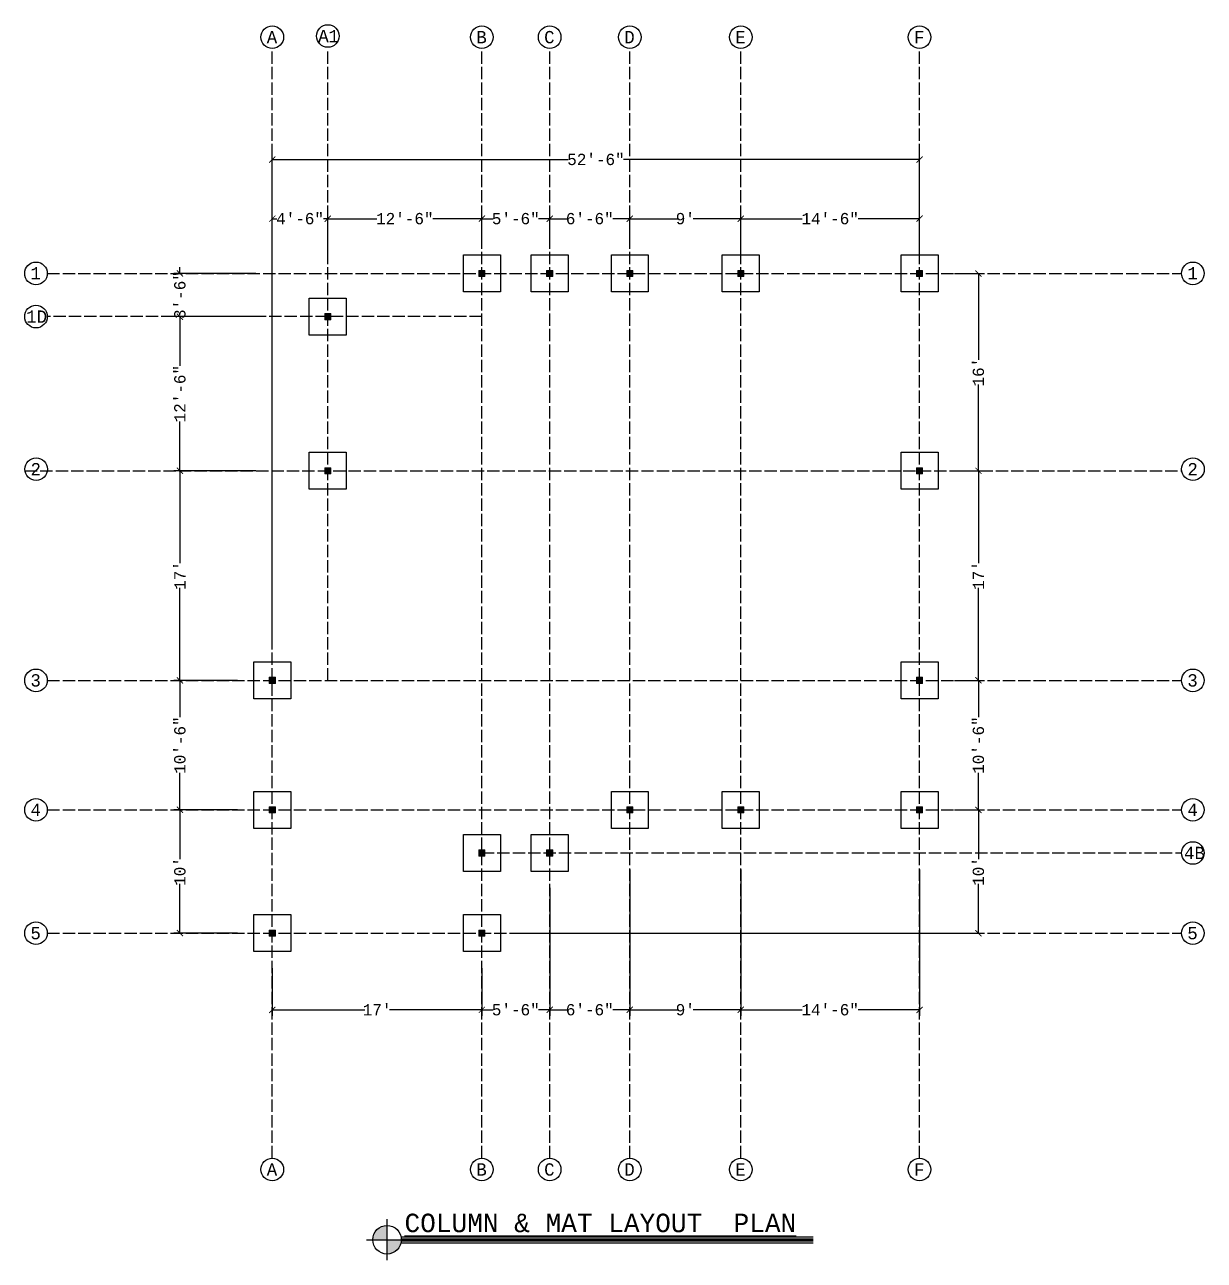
# Model space of a CAD drawing. Header units: inches. Extents: x 8351 to 42256, y 21052 to 33437.
# Drawn here: x 9023 to 10171, y 23573 to 24775 of the extents above; entities that cross this region are included whole.
import ezdxf

# ---------------------------------------------------------------- set-up
doc = ezdxf.new("R2010")
doc.units = ezdxf.units.IN
doc.header["$MEASUREMENT"] = 0
doc.linetypes.add('ACAD_ISO02W100', pattern=[15, 12, -3])
for name, color, linetype, lineweight in [('A-COLS', 52, 'Continuous', 9), ('A-COM MAT', 7, 'Continuous', 30), ('A-DIM', 7, 'Continuous', 25)]:
    doc.layers.add(name, color=color, linetype=linetype, lineweight=lineweight)
doc.layers.add('A-G-BEAM', color=8, linetype='ACAD_ISO02W100')
doc.layers.add('A-WIN-SCH', color=17, linetype='Continuous')
doc.styles.get("Standard").update_dxf_attribs({"font": 'consolab.ttf', "height": 11})
doc.dimstyles.get("Standard").update_dxf_attribs({"dimtxt": 11, "dimasz": 6, "dimexe": 6, "dimexo": 16, "dimgap": 0.09, "dimtad": 0, "dimdec": 0, "dimzin": 0, "dimdsep": 46, "dimlunit": 4, "dimtxsty": 'Standard', "dimblk": 'ARCHTICK', "dimcen": 0.09, "dimclrd": 256, "dimclre": 256, "dimclrt": 256, "dimadec": 0, "dimazin": 0, "dimtfac": 1, "dimtdec": 0, "dimtix": 1, "dimtofl": 0, "dimtmove": 0, "dimatfit": 2, "dimldrblk": 'ARCHTICK', "dimfxl": 1, "dimtolj": 1, "dimtzin": 0, "dimlwd": -1, "dimlwe": -1, "dimarcsym": 0})

# ---------------------------------------------------------------- blocks, each defined once
blk = doc.blocks.new('_ArchTick')
at = {"color": 0, "linetype": 'ByBlock', "const_width": 0.15}
blk.add_lwpolyline([(-0.5, -0.5), (0.5, 0.5)], dxfattribs=at)
blk = doc.blocks.new('*D576')
at = {"layer": 'A-DIM', "transparency": 16777216}
for p, q in [((9264.3, 24549), (9264.3, 24649.9)), ((9264.3, 24643.9), (9552.4, 24643.9)), ((9894.3, 24643.9), (9606.2, 24643.9)), ((9894.3, 24549), (9894.3, 24649.9))]:
    blk.add_line(p, q, dxfattribs=at)
at = {"layer": 'Defpoints', "color": 0, "transparency": 16777216}
for p in [(9894.3, 24643.9), (9264.3, 24533), (9894.3, 24533)]:
    blk.add_point(p, dxfattribs=at)
at = {"layer": 'A-DIM', "transparency": 16777216, "xscale": 6, "yscale": 6, "zscale": 6, "rotation": 180}
blk.add_blockref('_ArchTick', (9264.3, 24643.9), dxfattribs=at)
at = {"layer": 'A-DIM', "transparency": 16777216, "xscale": 6, "yscale": 6, "zscale": 6}
blk.add_blockref('_ArchTick', (9894.3, 24643.9), dxfattribs=at)
at = {"layer": 'A-DIM', "transparency": 16777216, "insert": (9579.3, 24643.9), "char_height": 11, "attachment_point": 5}
blk.add_mtext('\\A1;52\'-6"', dxfattribs=at)
blk = doc.blocks.new('*D577')
at = {"layer": 'A-DIM', "transparency": 16777216}
for p, q in [((9720.3, 24549), (9720.3, 24592.3)), ((9894.3, 24549), (9894.3, 24592.3)), ((9720.3, 24586.3), (9780.2, 24586.3)), ((9894.3, 24586.3), (9834.4, 24586.3))]:
    blk.add_line(p, q, dxfattribs=at)
at = {"layer": 'Defpoints', "color": 0, "transparency": 16777216}
for p in [(9720.3, 24586.3), (9720.3, 24533), (9894.3, 24533)]:
    blk.add_point(p, dxfattribs=at)
at = {"layer": 'A-DIM', "transparency": 16777216, "xscale": 6, "yscale": 6, "zscale": 6, "rotation": 180}
blk.add_blockref('_ArchTick', (9720.3, 24586.3), dxfattribs=at)
at = {"layer": 'A-DIM', "transparency": 16777216, "xscale": 6, "yscale": 6, "zscale": 6}
blk.add_blockref('_ArchTick', (9894.3, 24586.3), dxfattribs=at)
at = {"layer": 'A-DIM', "transparency": 16777216, "insert": (9807.3, 24586.3), "char_height": 11, "attachment_point": 5}
blk.add_mtext('\\A1;14\'-6"', dxfattribs=at)
blk = doc.blocks.new('*D578')
at = {"layer": 'A-DIM', "transparency": 16777216}
for p, q in [((9612.3, 24567), (9612.3, 24592.3)), ((9720.3, 24549), (9720.3, 24592.3)), ((9612.3, 24586.3), (9658.9, 24586.3)), ((9720.3, 24586.3), (9673.8, 24586.3))]:
    blk.add_line(p, q, dxfattribs=at)
at = {"layer": 'Defpoints', "color": 0, "transparency": 16777216}
for p in [(9612.3, 24586.3), (9612.3, 24551), (9720.3, 24533)]:
    blk.add_point(p, dxfattribs=at)
at = {"layer": 'A-DIM', "transparency": 16777216, "xscale": 6, "yscale": 6, "zscale": 6, "rotation": 180}
blk.add_blockref('_ArchTick', (9612.3, 24586.3), dxfattribs=at)
at = {"layer": 'A-DIM', "transparency": 16777216, "xscale": 6, "yscale": 6, "zscale": 6}
blk.add_blockref('_ArchTick', (9720.3, 24586.3), dxfattribs=at)
at = {"layer": 'A-DIM', "transparency": 16777216, "insert": (9666.3, 24586.3), "char_height": 11, "attachment_point": 5}
blk.add_mtext("\\A1;9'", dxfattribs=at)
blk = doc.blocks.new('*D579')
at = {"layer": 'A-DIM', "transparency": 16777216}
for p, q in [((9534.3, 24567), (9534.3, 24592.3)), ((9612.3, 24567), (9612.3, 24592.3)), ((9534.3, 24586.3), (9550.9, 24586.3)), ((9612.3, 24586.3), (9595.7, 24586.3))]:
    blk.add_line(p, q, dxfattribs=at)
at = {"layer": 'Defpoints', "color": 0, "transparency": 16777216}
for p in [(9534.3, 24586.3), (9534.3, 24551), (9612.3, 24551)]:
    blk.add_point(p, dxfattribs=at)
at = {"layer": 'A-DIM', "transparency": 16777216, "xscale": 6, "yscale": 6, "zscale": 6, "rotation": 180}
blk.add_blockref('_ArchTick', (9534.3, 24586.3), dxfattribs=at)
at = {"layer": 'A-DIM', "transparency": 16777216, "xscale": 6, "yscale": 6, "zscale": 6}
blk.add_blockref('_ArchTick', (9612.3, 24586.3), dxfattribs=at)
at = {"layer": 'A-DIM', "transparency": 16777216, "insert": (9573.3, 24586.3), "char_height": 11, "attachment_point": 5}
blk.add_mtext('\\A1;6\'-6"', dxfattribs=at)
blk = doc.blocks.new('*D580')
at = {"layer": 'A-DIM', "transparency": 16777216}
for p, q in [((9468.3, 24567), (9468.3, 24592.3)), ((9534.3, 24567), (9534.3, 24592.3)), ((9468.3, 24586.3), (9479.2, 24586.3)), ((9534.3, 24586.3), (9523.5, 24586.3))]:
    blk.add_line(p, q, dxfattribs=at)
at = {"layer": 'Defpoints', "color": 0, "transparency": 16777216}
for p in [(9468.3, 24586.3), (9468.3, 24551), (9534.3, 24551)]:
    blk.add_point(p, dxfattribs=at)
at = {"layer": 'A-DIM', "transparency": 16777216, "xscale": 6, "yscale": 6, "zscale": 6, "rotation": 180}
blk.add_blockref('_ArchTick', (9468.3, 24586.3), dxfattribs=at)
at = {"layer": 'A-DIM', "transparency": 16777216, "xscale": 6, "yscale": 6, "zscale": 6}
blk.add_blockref('_ArchTick', (9534.3, 24586.3), dxfattribs=at)
at = {"layer": 'A-DIM', "transparency": 16777216, "insert": (9501.3, 24586.3), "char_height": 11, "attachment_point": 5}
blk.add_mtext('\\A1;5\'-6"', dxfattribs=at)
blk = doc.blocks.new('*D581')
at = {"layer": 'A-DIM', "transparency": 16777216}
for p, q in [((9318.3, 24549), (9318.3, 24592.3)), ((9468.3, 24567), (9468.3, 24592.3)), ((9318.3, 24586.3), (9366.2, 24586.3)), ((9468.3, 24586.3), (9420.4, 24586.3))]:
    blk.add_line(p, q, dxfattribs=at)
at = {"layer": 'Defpoints', "color": 0, "transparency": 16777216}
for p in [(9318.3, 24586.3), (9468.3, 24551), (9318.3, 24533)]:
    blk.add_point(p, dxfattribs=at)
at = {"layer": 'A-DIM', "transparency": 16777216, "xscale": 6, "yscale": 6, "zscale": 6, "rotation": 180}
blk.add_blockref('_ArchTick', (9318.3, 24586.3), dxfattribs=at)
at = {"layer": 'A-DIM', "transparency": 16777216, "xscale": 6, "yscale": 6, "zscale": 6}
blk.add_blockref('_ArchTick', (9468.3, 24586.3), dxfattribs=at)
at = {"layer": 'A-DIM', "transparency": 16777216, "insert": (9393.3, 24586.3), "char_height": 11, "attachment_point": 5}
blk.add_mtext('\\A1;12\'-6"', dxfattribs=at)
blk = doc.blocks.new('*D582')
at = {"layer": 'A-DIM', "transparency": 16777216}
for p, q in [((9264.3, 24171), (9264.3, 24592.3)), ((9318.3, 24549), (9318.3, 24592.3)), ((9264.3, 24586.3), (9268.7, 24586.3)), ((9318.3, 24586.3), (9314, 24586.3))]:
    blk.add_line(p, q, dxfattribs=at)
at = {"layer": 'Defpoints', "color": 0, "transparency": 16777216}
for p in [(9264.3, 24586.3), (9318.3, 24533), (9264.3, 24155)]:
    blk.add_point(p, dxfattribs=at)
at = {"layer": 'A-DIM', "transparency": 16777216, "xscale": 6, "yscale": 6, "zscale": 6, "rotation": 180}
blk.add_blockref('_ArchTick', (9264.3, 24586.3), dxfattribs=at)
at = {"layer": 'A-DIM', "transparency": 16777216, "xscale": 6, "yscale": 6, "zscale": 6}
blk.add_blockref('_ArchTick', (9318.3, 24586.3), dxfattribs=at)
at = {"layer": 'A-DIM', "transparency": 16777216, "insert": (9291.3, 24586.3), "char_height": 11, "attachment_point": 5}
blk.add_mtext('\\A1;4\'-6"', dxfattribs=at)
blk = doc.blocks.new('*D583')
at = {"layer": 'A-DIM', "transparency": 16777216}
for p, q in [((9928.3, 24533), (9957.6, 24533)), ((9951.6, 24533), (9951.6, 24449)), ((9951.6, 24341), (9951.6, 24425)), ((9928.3, 24341), (9957.6, 24341))]:
    blk.add_line(p, q, dxfattribs=at)
at = {"layer": 'Defpoints', "color": 0, "transparency": 16777216}
for p in [(9912.3, 24533), (9912.3, 24341), (9951.6, 24341)]:
    blk.add_point(p, dxfattribs=at)
at = {"layer": 'A-DIM', "transparency": 16777216, "xscale": 6, "yscale": 6, "zscale": 6}
for p, rotation in [((9951.6, 24533), 90), ((9951.6, 24341), 270)]:
    blk.add_blockref('_ArchTick', p, dxfattribs=dict(at, rotation=rotation))
at = {"layer": 'A-DIM', "transparency": 16777216, "insert": (9951.6, 24437), "char_height": 11, "attachment_point": 5, "rotation": 90}
blk.add_mtext("\\A1;16'", dxfattribs=at)
blk = doc.blocks.new('*D584')
at = {"layer": 'A-DIM', "transparency": 16777216}
for p, q in [((9928.3, 24341), (9957.6, 24341)), ((9951.6, 24341), (9951.6, 24251)), ((9951.6, 24137), (9951.6, 24227)), ((9928.3, 24137), (9957.6, 24137))]:
    blk.add_line(p, q, dxfattribs=at)
at = {"layer": 'Defpoints', "color": 0, "transparency": 16777216}
for p in [(9912.3, 24341), (9912.3, 24137), (9951.6, 24137)]:
    blk.add_point(p, dxfattribs=at)
at = {"layer": 'A-DIM', "transparency": 16777216, "xscale": 6, "yscale": 6, "zscale": 6}
for p, rotation in [((9951.6, 24341), 90), ((9951.6, 24137), 270)]:
    blk.add_blockref('_ArchTick', p, dxfattribs=dict(at, rotation=rotation))
at = {"layer": 'A-DIM', "transparency": 16777216, "insert": (9951.6, 24239), "char_height": 11, "attachment_point": 5, "rotation": 90}
blk.add_mtext("\\A1;17'", dxfattribs=at)
blk = doc.blocks.new('*D585')
at = {"layer": 'A-DIM', "transparency": 16777216}
for p, q in [((9928.3, 24137), (9957.6, 24137)), ((9951.6, 24137), (9951.6, 24101.1)), ((9951.6, 24011), (9951.6, 24046.9)), ((9928.3, 24011), (9957.6, 24011))]:
    blk.add_line(p, q, dxfattribs=at)
at = {"layer": 'Defpoints', "color": 0, "transparency": 16777216}
for p in [(9912.3, 24137), (9912.3, 24011), (9951.6, 24011)]:
    blk.add_point(p, dxfattribs=at)
at = {"layer": 'A-DIM', "transparency": 16777216, "xscale": 6, "yscale": 6, "zscale": 6}
for p, rotation in [((9951.6, 24137), 90), ((9951.6, 24011), 270)]:
    blk.add_blockref('_ArchTick', p, dxfattribs=dict(at, rotation=rotation))
at = {"layer": 'A-DIM', "transparency": 16777216, "insert": (9951.6, 24074), "char_height": 11, "attachment_point": 5, "rotation": 90}
blk.add_mtext('\\A1;10\'-6"', dxfattribs=at)
blk = doc.blocks.new('*D586')
at = {"layer": 'A-DIM', "transparency": 16777216}
for p, q in [((9928.3, 24011), (9957.6, 24011)), ((9951.6, 24011), (9951.6, 23963)), ((9951.6, 23891), (9951.6, 23939)), ((9502.3, 23891), (9957.6, 23891))]:
    blk.add_line(p, q, dxfattribs=at)
at = {"layer": 'Defpoints', "color": 0, "transparency": 16777216}
for p in [(9912.3, 24011), (9486.3, 23891), (9951.6, 23891)]:
    blk.add_point(p, dxfattribs=at)
at = {"layer": 'A-DIM', "transparency": 16777216, "xscale": 6, "yscale": 6, "zscale": 6}
for p, rotation in [((9951.6, 24011), 90), ((9951.6, 23891), 270)]:
    blk.add_blockref('_ArchTick', p, dxfattribs=dict(at, rotation=rotation))
at = {"layer": 'A-DIM', "transparency": 16777216, "insert": (9951.6, 23951), "char_height": 11, "attachment_point": 5, "rotation": 90}
blk.add_mtext("\\A1;10'", dxfattribs=at)
blk = doc.blocks.new('*D587')
at = {"layer": 'A-DIM', "transparency": 16777216}
for p, q in [((9264.3, 23857), (9264.3, 23810.4)), ((9468.3, 23857), (9468.3, 23810.4)), ((9264.3, 23816.4), (9354.3, 23816.4)), ((9468.3, 23816.4), (9378.4, 23816.4))]:
    blk.add_line(p, q, dxfattribs=at)
at = {"layer": 'Defpoints', "color": 0, "transparency": 16777216}
for p in [(9264.3, 23873), (9468.3, 23873), (9468.3, 23816.4)]:
    blk.add_point(p, dxfattribs=at)
at = {"layer": 'A-DIM', "transparency": 16777216, "xscale": 6, "yscale": 6, "zscale": 6, "rotation": 180}
blk.add_blockref('_ArchTick', (9264.3, 23816.4), dxfattribs=at)
at = {"layer": 'A-DIM', "transparency": 16777216, "xscale": 6, "yscale": 6, "zscale": 6}
blk.add_blockref('_ArchTick', (9468.3, 23816.4), dxfattribs=at)
at = {"layer": 'A-DIM', "transparency": 16777216, "insert": (9366.3, 23816.4), "char_height": 11, "attachment_point": 5}
blk.add_mtext("\\A1;17'", dxfattribs=at)
blk = doc.blocks.new('*D588')
at = {"layer": 'A-DIM', "transparency": 16777216}
for p, q in [((9534.3, 23935), (9534.3, 23810.4)), ((9468.3, 23857), (9468.3, 23810.4)), ((9468.3, 23816.4), (9479.2, 23816.4)), ((9534.3, 23816.4), (9523.5, 23816.4))]:
    blk.add_line(p, q, dxfattribs=at)
at = {"layer": 'Defpoints', "color": 0, "transparency": 16777216}
for p in [(9534.3, 23951), (9468.3, 23873), (9534.3, 23816.4)]:
    blk.add_point(p, dxfattribs=at)
at = {"layer": 'A-DIM', "transparency": 16777216, "xscale": 6, "yscale": 6, "zscale": 6, "rotation": 180}
blk.add_blockref('_ArchTick', (9468.3, 23816.4), dxfattribs=at)
at = {"layer": 'A-DIM', "transparency": 16777216, "xscale": 6, "yscale": 6, "zscale": 6}
blk.add_blockref('_ArchTick', (9534.3, 23816.4), dxfattribs=at)
at = {"layer": 'A-DIM', "transparency": 16777216, "insert": (9501.3, 23816.4), "char_height": 11, "attachment_point": 5}
blk.add_mtext('\\A1;5\'-6"', dxfattribs=at)
blk = doc.blocks.new('*D589')
at = {"layer": 'A-DIM', "transparency": 16777216}
for p, q in [((9612.3, 23953), (9612.3, 23810.4)), ((9534.3, 23935), (9534.3, 23810.4)), ((9534.3, 23816.4), (9550.9, 23816.4)), ((9612.3, 23816.4), (9595.7, 23816.4))]:
    blk.add_line(p, q, dxfattribs=at)
at = {"layer": 'Defpoints', "color": 0, "transparency": 16777216}
for p in [(9612.3, 23969), (9534.3, 23951), (9612.3, 23816.4)]:
    blk.add_point(p, dxfattribs=at)
at = {"layer": 'A-DIM', "transparency": 16777216, "xscale": 6, "yscale": 6, "zscale": 6, "rotation": 180}
blk.add_blockref('_ArchTick', (9534.3, 23816.4), dxfattribs=at)
at = {"layer": 'A-DIM', "transparency": 16777216, "xscale": 6, "yscale": 6, "zscale": 6}
blk.add_blockref('_ArchTick', (9612.3, 23816.4), dxfattribs=at)
at = {"layer": 'A-DIM', "transparency": 16777216, "insert": (9573.3, 23816.4), "char_height": 11, "attachment_point": 5}
blk.add_mtext('\\A1;6\'-6"', dxfattribs=at)
blk = doc.blocks.new('*D590')
at = {"layer": 'A-DIM', "transparency": 16777216}
for p, q in [((9612.3, 23953), (9612.3, 23810.4)), ((9720.3, 23953), (9720.3, 23810.4)), ((9612.3, 23816.4), (9658.9, 23816.4)), ((9720.3, 23816.4), (9673.8, 23816.4))]:
    blk.add_line(p, q, dxfattribs=at)
at = {"layer": 'Defpoints', "color": 0, "transparency": 16777216}
for p in [(9612.3, 23969), (9720.3, 23969), (9720.3, 23816.4)]:
    blk.add_point(p, dxfattribs=at)
at = {"layer": 'A-DIM', "transparency": 16777216, "xscale": 6, "yscale": 6, "zscale": 6, "rotation": 180}
blk.add_blockref('_ArchTick', (9612.3, 23816.4), dxfattribs=at)
at = {"layer": 'A-DIM', "transparency": 16777216, "xscale": 6, "yscale": 6, "zscale": 6}
blk.add_blockref('_ArchTick', (9720.3, 23816.4), dxfattribs=at)
at = {"layer": 'A-DIM', "transparency": 16777216, "insert": (9666.3, 23816.4), "char_height": 11, "attachment_point": 5}
blk.add_mtext("\\A1;9'", dxfattribs=at)
blk = doc.blocks.new('*D591')
at = {"layer": 'A-DIM', "transparency": 16777216}
for p, q in [((9720.3, 23953), (9720.3, 23810.4)), ((9894.3, 23953), (9894.3, 23810.4)), ((9720.3, 23816.4), (9780.2, 23816.4)), ((9894.3, 23816.4), (9834.4, 23816.4))]:
    blk.add_line(p, q, dxfattribs=at)
at = {"layer": 'Defpoints', "color": 0, "transparency": 16777216}
for p in [(9720.3, 23969), (9894.3, 23969), (9894.3, 23816.4)]:
    blk.add_point(p, dxfattribs=at)
at = {"layer": 'A-DIM', "transparency": 16777216, "xscale": 6, "yscale": 6, "zscale": 6, "rotation": 180}
blk.add_blockref('_ArchTick', (9720.3, 23816.4), dxfattribs=at)
at = {"layer": 'A-DIM', "transparency": 16777216, "xscale": 6, "yscale": 6, "zscale": 6}
blk.add_blockref('_ArchTick', (9894.3, 23816.4), dxfattribs=at)
at = {"layer": 'A-DIM', "transparency": 16777216, "insert": (9807.3, 23816.4), "char_height": 11, "attachment_point": 5}
blk.add_mtext('\\A1;14\'-6"', dxfattribs=at)
blk = doc.blocks.new('*D592')
at = {"layer": 'A-DIM', "transparency": 16777216}
for p, q in [((9230.3, 24011), (9168.4, 24011)), ((9174.4, 24011), (9174.4, 23963)), ((9174.4, 23891), (9174.4, 23939)), ((9230.3, 23891), (9168.4, 23891))]:
    blk.add_line(p, q, dxfattribs=at)
at = {"layer": 'Defpoints', "color": 0, "transparency": 16777216}
for p in [(9174.4, 24011), (9246.3, 24011), (9246.3, 23891)]:
    blk.add_point(p, dxfattribs=at)
at = {"layer": 'A-DIM', "transparency": 16777216, "xscale": 6, "yscale": 6, "zscale": 6}
for p, rotation in [((9174.4, 24011), 90), ((9174.4, 23891), 270)]:
    blk.add_blockref('_ArchTick', p, dxfattribs=dict(at, rotation=rotation))
at = {"layer": 'A-DIM', "transparency": 16777216, "insert": (9174.4, 23951), "char_height": 11, "attachment_point": 5, "rotation": 90}
blk.add_mtext("\\A1;10'", dxfattribs=at)
blk = doc.blocks.new('*D593')
at = {"layer": 'A-DIM', "transparency": 16777216}
for p, q in [((9230.3, 24137), (9168.4, 24137)), ((9174.4, 24137), (9174.4, 24101.1)), ((9174.4, 24011), (9174.4, 24046.9)), ((9230.3, 24011), (9168.4, 24011))]:
    blk.add_line(p, q, dxfattribs=at)
at = {"layer": 'Defpoints', "color": 0, "transparency": 16777216}
for p in [(9174.4, 24137), (9246.3, 24137), (9246.3, 24011)]:
    blk.add_point(p, dxfattribs=at)
at = {"layer": 'A-DIM', "transparency": 16777216, "xscale": 6, "yscale": 6, "zscale": 6}
for p, rotation in [((9174.4, 24137), 90), ((9174.4, 24011), 270)]:
    blk.add_blockref('_ArchTick', p, dxfattribs=dict(at, rotation=rotation))
at = {"layer": 'A-DIM', "transparency": 16777216, "insert": (9174.4, 24074), "char_height": 11, "attachment_point": 5, "rotation": 90}
blk.add_mtext('\\A1;10\'-6"', dxfattribs=at)
blk = doc.blocks.new('*D594')
at = {"layer": 'A-DIM', "transparency": 16777216}
for p, q in [((9248.3, 24341), (9168.4, 24341)), ((9174.4, 24341), (9174.4, 24251)), ((9174.4, 24137), (9174.4, 24227)), ((9230.3, 24137), (9168.4, 24137))]:
    blk.add_line(p, q, dxfattribs=at)
at = {"layer": 'Defpoints', "color": 0, "transparency": 16777216}
for p in [(9174.4, 24341), (9264.3, 24341), (9246.3, 24137)]:
    blk.add_point(p, dxfattribs=at)
at = {"layer": 'A-DIM', "transparency": 16777216, "xscale": 6, "yscale": 6, "zscale": 6}
for p, rotation in [((9174.4, 24341), 90), ((9174.4, 24137), 270)]:
    blk.add_blockref('_ArchTick', p, dxfattribs=dict(at, rotation=rotation))
at = {"layer": 'A-DIM', "transparency": 16777216, "insert": (9174.4, 24239), "char_height": 11, "attachment_point": 5, "rotation": 90}
blk.add_mtext("\\A1;17'", dxfattribs=at)
blk = doc.blocks.new('*D595')
at = {"layer": 'A-DIM', "transparency": 16777216}
for p, q in [((9248.3, 24491), (9168.4, 24491)), ((9174.4, 24491), (9174.4, 24443.1)), ((9174.4, 24341), (9174.4, 24388.9)), ((9248.3, 24341), (9168.4, 24341))]:
    blk.add_line(p, q, dxfattribs=at)
at = {"layer": 'Defpoints', "color": 0, "transparency": 16777216}
for p in [(9174.4, 24491), (9264.3, 24491), (9264.3, 24341)]:
    blk.add_point(p, dxfattribs=at)
at = {"layer": 'A-DIM', "transparency": 16777216, "xscale": 6, "yscale": 6, "zscale": 6}
for p, rotation in [((9174.4, 24491), 90), ((9174.4, 24341), 270)]:
    blk.add_blockref('_ArchTick', p, dxfattribs=dict(at, rotation=rotation))
at = {"layer": 'A-DIM', "transparency": 16777216, "insert": (9174.4, 24416), "char_height": 11, "attachment_point": 5, "rotation": 90}
blk.add_mtext('\\A1;12\'-6"', dxfattribs=at)
blk = doc.blocks.new('*D596')
at = {"layer": 'A-DIM', "transparency": 16777216}
for p, q in [((9248.3, 24533), (9168.4, 24533)), ((9174.4, 24533), (9174.4, 24539)), ((9248.3, 24491), (9168.4, 24491)), ((9174.4, 24491), (9174.4, 24485))]:
    blk.add_line(p, q, dxfattribs=at)
at = {"layer": 'Defpoints', "color": 0, "transparency": 16777216}
for p in [(9174.4, 24533), (9264.3, 24533), (9264.3, 24491)]:
    blk.add_point(p, dxfattribs=at)
at = {"layer": 'A-DIM', "transparency": 16777216, "xscale": 6, "yscale": 6, "zscale": 6}
for p, rotation in [((9174.4, 24533), 270), ((9174.4, 24491), 90)]:
    blk.add_blockref('_ArchTick', p, dxfattribs=dict(at, rotation=rotation))
at = {"layer": 'A-DIM', "transparency": 16777216, "insert": (9174.4, 24512), "char_height": 11, "attachment_point": 5, "rotation": 90}
blk.add_mtext('\\A1;3\'-6"', dxfattribs=at)

msp = doc.modelspace()

# ---------------------------------------------------------------- hatches: boundary and pattern name
at = {"lineweight": -2, "transparency": 33554544}
h = msp.add_hatch(color=7, dxfattribs=at)
h.paths.add_polyline_path([(9376, 23606.5, 0.414214), (9362, 23592.6), (9376, 23592.6)])
h.paths.add_polyline_path([(9389.9, 23592.6), (9376, 23592.6), (9376, 23578.6, 0.414214)])
at = {"layer": 'A-COLS'}
h = msp.add_hatch(color=1, dxfattribs=at)
h.dxf.hatch_style = 1
h.paths.add_polyline_path([(9471.3, 24530), (9471.3, 24536), (9465.3, 24536), (9465.3, 24530)])
h = msp.add_hatch(color=1, dxfattribs=at)
h.dxf.hatch_style = 1
h.paths.add_polyline_path([(9537.3, 24530), (9537.3, 24536), (9531.3, 24536), (9531.3, 24530)])
h = msp.add_hatch(color=1, dxfattribs=at)
h.dxf.hatch_style = 1
h.paths.add_polyline_path([(9615.3, 24530), (9615.3, 24536), (9609.3, 24536), (9609.3, 24530)])
h = msp.add_hatch(color=1, dxfattribs=at)
h.dxf.hatch_style = 1
h.paths.add_polyline_path([(9723.3, 24530), (9723.3, 24536), (9717.3, 24536), (9717.3, 24530)])
h = msp.add_hatch(color=1, dxfattribs=at)
h.dxf.hatch_style = 1
h.paths.add_polyline_path([(9897.3, 24530), (9897.3, 24536), (9891.3, 24536), (9891.3, 24530)])
h = msp.add_hatch(color=1, dxfattribs=at)
h.dxf.hatch_style = 1
h.paths.add_polyline_path([(9321.3, 24488), (9321.3, 24494), (9315.3, 24494), (9315.3, 24488)])
h = msp.add_hatch(color=1, dxfattribs=at)
h.dxf.hatch_style = 1
h.paths.add_polyline_path([(9321.3, 24338), (9321.3, 24344), (9315.3, 24344), (9315.3, 24338)])
h = msp.add_hatch(color=1, dxfattribs=at)
h.dxf.hatch_style = 1
h.paths.add_polyline_path([(9897.3, 24338), (9897.3, 24344), (9891.3, 24344), (9891.3, 24338)])
h = msp.add_hatch(color=1, dxfattribs=at)
h.dxf.hatch_style = 1
h.paths.add_polyline_path([(9267.3, 24134), (9267.3, 24140), (9261.3, 24140), (9261.3, 24134)])
h = msp.add_hatch(color=1, dxfattribs=at)
h.dxf.hatch_style = 1
h.paths.add_polyline_path([(9897.3, 24134), (9897.3, 24140), (9891.3, 24140), (9891.3, 24134)])
h = msp.add_hatch(color=1, dxfattribs=at)
h.dxf.hatch_style = 1
h.paths.add_polyline_path([(9267.3, 24008), (9267.3, 24014), (9261.3, 24014), (9261.3, 24008)])
h = msp.add_hatch(color=1, dxfattribs=at)
h.dxf.hatch_style = 1
h.paths.add_polyline_path([(9615.3, 24008), (9615.3, 24014), (9609.3, 24014), (9609.3, 24008)])
h = msp.add_hatch(color=1, dxfattribs=at)
h.dxf.hatch_style = 1
h.paths.add_polyline_path([(9723.3, 24008), (9723.3, 24014), (9717.3, 24014), (9717.3, 24008)])
h = msp.add_hatch(color=1, dxfattribs=at)
h.dxf.hatch_style = 1
h.paths.add_polyline_path([(9897.3, 24008), (9897.3, 24014), (9891.3, 24014), (9891.3, 24008)])
h = msp.add_hatch(color=1, dxfattribs=at)
h.dxf.hatch_style = 1
h.paths.add_polyline_path([(9471.3, 23966), (9471.3, 23972), (9465.3, 23972), (9465.3, 23966)])
h = msp.add_hatch(color=1, dxfattribs=at)
h.dxf.hatch_style = 1
h.paths.add_polyline_path([(9537.3, 23966), (9537.3, 23972), (9531.3, 23972), (9531.3, 23966)])
h = msp.add_hatch(color=1, dxfattribs=at)
h.dxf.hatch_style = 1
h.paths.add_polyline_path([(9267.3, 23888), (9267.3, 23894), (9261.3, 23894), (9261.3, 23888)])
h = msp.add_hatch(color=1, dxfattribs=at)
h.dxf.hatch_style = 1
h.paths.add_polyline_path([(9471.3, 23888), (9471.3, 23894), (9465.3, 23894), (9465.3, 23888)])

# ---------------------------------------------------------------- linework, layer by layer
at = {"lineweight": -2}
for p, q in [((9376, 23572.6), (9376, 23612.5)), ((9356, 23592.6), (9389.9, 23592.6)), ((9389.9, 23595.6), (9790.8, 23595.6)), ((9389.9, 23589.6), (9790.8, 23589.6))]:
    msp.add_line(p, q, dxfattribs=at)
at = {"lineweight": 70}
msp.add_line((9389.9, 23592.6), (9790.8, 23592.6), dxfattribs=at)
at = {"lineweight": -2}
msp.add_circle((9376, 23592.6), 13.9, dxfattribs=at)
at = {"layer": 'A-COLS', "color": 1}
for points in [[(9465.3, 24536), (9471.3, 24536), (9471.3, 24530), (9465.3, 24530)], [(9531.3, 24536), (9537.3, 24536), (9537.3, 24530), (9531.3, 24530)], [(9609.3, 24536), (9615.3, 24536), (9615.3, 24530), (9609.3, 24530)], [(9717.3, 24536), (9723.3, 24536), (9723.3, 24530), (9717.3, 24530)], [(9891.3, 24536), (9897.3, 24536), (9897.3, 24530), (9891.3, 24530)], [(9315.3, 24494), (9321.3, 24494), (9321.3, 24488), (9315.3, 24488)], [(9315.3, 24344), (9321.3, 24344), (9321.3, 24338), (9315.3, 24338)], [(9891.3, 24344), (9897.3, 24344), (9897.3, 24338), (9891.3, 24338)], [(9261.3, 24140), (9267.3, 24140), (9267.3, 24134), (9261.3, 24134)], [(9891.3, 24140), (9897.3, 24140), (9897.3, 24134), (9891.3, 24134)], [(9261.3, 24014), (9267.3, 24014), (9267.3, 24008), (9261.3, 24008)], [(9609.3, 24014), (9615.3, 24014), (9615.3, 24008), (9609.3, 24008)], [(9717.3, 24014), (9723.3, 24014), (9723.3, 24008), (9717.3, 24008)], [(9891.3, 24014), (9897.3, 24014), (9897.3, 24008), (9891.3, 24008)], [(9465.3, 23972), (9471.3, 23972), (9471.3, 23966), (9465.3, 23966)], [(9531.3, 23972), (9537.3, 23972), (9537.3, 23966), (9531.3, 23966)], [(9261.3, 23894), (9267.3, 23894), (9267.3, 23888), (9261.3, 23888)], [(9465.3, 23894), (9471.3, 23894), (9471.3, 23888), (9465.3, 23888)]]:
    msp.add_lwpolyline(points, close=True, dxfattribs=at)
at = {"layer": 'A-COLS', "color": 7}
for points in [[(9465.3, 24536), (9471.3, 24536), (9471.3, 24530), (9465.3, 24530)], [(9531.3, 24536), (9537.3, 24536), (9537.3, 24530), (9531.3, 24530)], [(9609.3, 24536), (9615.3, 24536), (9615.3, 24530), (9609.3, 24530)], [(9717.3, 24536), (9723.3, 24536), (9723.3, 24530), (9717.3, 24530)], [(9891.3, 24536), (9897.3, 24536), (9897.3, 24530), (9891.3, 24530)], [(9315.3, 24494), (9321.3, 24494), (9321.3, 24488), (9315.3, 24488)], [(9315.3, 24344), (9321.3, 24344), (9321.3, 24338), (9315.3, 24338)], [(9891.3, 24344), (9897.3, 24344), (9897.3, 24338), (9891.3, 24338)], [(9261.3, 24140), (9267.3, 24140), (9267.3, 24134), (9261.3, 24134)], [(9891.3, 24140), (9897.3, 24140), (9897.3, 24134), (9891.3, 24134)], [(9261.3, 24014), (9267.3, 24014), (9267.3, 24008), (9261.3, 24008)], [(9609.3, 24014), (9615.3, 24014), (9615.3, 24008), (9609.3, 24008)], [(9717.3, 24014), (9723.3, 24014), (9723.3, 24008), (9717.3, 24008)], [(9891.3, 24014), (9897.3, 24014), (9897.3, 24008), (9891.3, 24008)], [(9465.3, 23972), (9471.3, 23972), (9471.3, 23966), (9465.3, 23966)], [(9531.3, 23972), (9537.3, 23972), (9537.3, 23966), (9531.3, 23966)], [(9261.3, 23894), (9267.3, 23894), (9267.3, 23888), (9261.3, 23888)], [(9465.3, 23894), (9471.3, 23894), (9471.3, 23888), (9465.3, 23888)]]:
    msp.add_lwpolyline(points, close=True, dxfattribs=at)
at = {"layer": 'A-COM MAT'}
for points in [[(9450.3, 24551), (9486.3, 24551), (9486.3, 24515), (9450.3, 24515)], [(9516.3, 24551), (9552.3, 24551), (9552.3, 24515), (9516.3, 24515)], [(9594.3, 24551), (9630.3, 24551), (9630.3, 24515), (9594.3, 24515)], [(9702.3, 24551), (9738.3, 24551), (9738.3, 24515), (9702.3, 24515)], [(9876.3, 24551), (9912.3, 24551), (9912.3, 24515), (9876.3, 24515)], [(9300.3, 24509), (9336.3, 24509), (9336.3, 24473), (9300.3, 24473)], [(9300.3, 24359), (9336.3, 24359), (9336.3, 24323), (9300.3, 24323)], [(9876.3, 24359), (9912.3, 24359), (9912.3, 24323), (9876.3, 24323)], [(9246.3, 24155), (9282.3, 24155), (9282.3, 24119), (9246.3, 24119)], [(9876.3, 24155), (9912.3, 24155), (9912.3, 24119), (9876.3, 24119)], [(9246.3, 24029), (9282.3, 24029), (9282.3, 23993), (9246.3, 23993)], [(9594.3, 24029), (9630.3, 24029), (9630.3, 23993), (9594.3, 23993)], [(9702.3, 24029), (9738.3, 24029), (9738.3, 23993), (9702.3, 23993)], [(9876.3, 24029), (9912.3, 24029), (9912.3, 23993), (9876.3, 23993)], [(9450.3, 23987), (9486.3, 23987), (9486.3, 23951), (9450.3, 23951)], [(9516.3, 23987), (9552.3, 23987), (9552.3, 23951), (9516.3, 23951)], [(9246.3, 23909), (9282.3, 23909), (9282.3, 23873), (9246.3, 23873)], [(9450.3, 23909), (9486.3, 23909), (9486.3, 23873), (9450.3, 23873)]]:
    msp.add_lwpolyline(points, close=True, dxfattribs=at)
at = {"layer": 'A-G-BEAM'}
for p, q in [((9264.3, 23672), (9264.3, 24752)), ((9318.3, 24137), (9318.3, 24752)), ((9468.3, 23672), (9468.3, 24752)), ((9534.3, 23672), (9534.3, 24752)), ((9612.3, 23672), (9612.3, 24752)), ((9720.3, 23672), (9720.3, 24752)), ((9894.3, 23672), (9894.3, 24752)), ((9045.3, 24533), (10149.3, 24533)), ((9468.3, 24491), (9045.3, 24491)), ((9023.5, 24341), (10149.3, 24341)), ((9045.3, 24137), (10149.3, 24137)), ((9045.3, 24011), (10149.3, 24011)), ((9468.3, 23969), (10149.3, 23969)), ((9468.3, 23969), (10149.3, 23969)), ((9045.3, 23891), (10149.3, 23891))]:
    msp.add_line(p, q, dxfattribs=at)
at = {"layer": 'A-G-BEAM', "color": 7, "linetype": 'Continuous'}
for centre in [(9264.3, 24763), (9318.3, 24764.1), (9468.3, 24763), (9534.3, 24763), (9612.3, 24763), (9720.3, 24763), (9894.3, 24763), (9034.3, 24533.1), (10160.3, 24533.1), (9034.3, 24491), (9034.4, 24342.5), (10160.4, 24342.5), (9034.3, 24137), (10160.3, 24137), (9034.3, 24011), (10160.3, 24011), (10160.3, 23969), (10160.3, 23969), (9034.3, 23891), (10160.3, 23891), (9264.3, 23661), (9468.3, 23661), (9534.3, 23661), (9612.3, 23661), (9720.3, 23661), (9894.3, 23661)]:
    msp.add_circle(centre, 11, dxfattribs=at)

# ---------------------------------------------------------------- texts
at = {"layer": 'A-G-BEAM', "color": 7, "char_height": 12, "attachment_point": 1}
for s, insert in [('A ', (9258.9, 24769)), ('A ', (9309, 24770.1)), ('1 ', (9319, 24770.1)), ('B ', (9462.9, 24769)), ('C ', (9528.9, 24769)), ('D ', (9606.9, 24769)), ('E ', (9714.9, 24769)), ('F ', (9888.9, 24769)), ('1 ', (9028.9, 24539.2)), ('1 ', (10154.9, 24539.2)), ('1D ', (9024.8, 24497)), ('2 ', (9029, 24348.5)), ('2 ', (10155, 24348.5)), ('3 ', (9028.9, 24143)), ('3 ', (10154.9, 24143)), ('4 ', (9028.9, 24017)), ('4 ', (10154.9, 24017)), ('4B ', (10151.7, 23975)), ('5 ', (9028.9, 23897)), ('5 ', (10154.9, 23897)), ('A ', (9258.9, 23667)), ('B ', (9462.9, 23667)), ('C ', (9528.9, 23667)), ('D ', (9606.9, 23667)), ('E ', (9714.9, 23667)), ('F ', (9888.9, 23667))]:
    msp.add_mtext_dynamic_manual_height_columns(s, width=13.211, gutter_width=60, heights=[0], dxfattribs=dict(at, insert=insert))
at = {"layer": 'A-WIN-SCH', "insert": (9393, 23618), "char_height": 18, "attachment_point": 1}
msp.add_mtext_dynamic_manual_height_columns('{\\L\\C7;COLUMN & MAT LAYOUT  PLAN}', width=470.309, gutter_width=90, heights=[0], dxfattribs=at)

# ---------------------------------------------------------------- dimensions: what is measured, and where the dimension line sits
at = {"layer": 'A-DIM'}
for base, p1, p2, picture, middle in [((9894.3, 24643.9), (9264.3, 24533), (9894.3, 24533), '*D576', (9579.3, 24643.9)), ((9720.3, 24586.3), (9894.3, 24533), (9720.3, 24533), '*D577', (9807.3, 24586.3)), ((9468.3, 23816.4), (9264.3, 23873), (9468.3, 23873), '*D587', (9366.3, 23816.4))]:
    dim = msp.add_linear_dim(base=base, p1=p1, p2=p2, dimstyle='Standard', dxfattribs=at)
    dim.commit()
    dim.dimension.update_dxf_attribs({"geometry": picture, "text_midpoint": middle})
for base, p1, p2, picture, middle in [((9264.3, 24586.3), (9318.3, 24533), (9264.3, 24155), '*D582', (9291.3, 24586.3)), ((9318.3, 24586.3), (9468.3, 24551), (9318.3, 24533), '*D581', (9393.3, 24586.3)), ((9468.3, 24586.3), (9534.3, 24551), (9468.3, 24551), '*D580', (9501.3, 24586.3)), ((9534.3, 24586.3), (9612.3, 24551), (9534.3, 24551), '*D579', (9573.3, 24586.3)), ((9612.3, 24586.3), (9720.3, 24533), (9612.3, 24551), '*D578', (9666.3, 24586.3)), ((9612.3, 23816.4), (9534.3, 23951), (9612.3, 23969), '*D589', (9573.3, 23816.4)), ((9720.3, 23816.4), (9612.3, 23969), (9720.3, 23969), '*D590', (9666.3, 23816.4)), ((9894.3, 23816.4), (9720.3, 23969), (9894.3, 23969), '*D591', (9807.3, 23816.4)), ((9534.3, 23816.4), (9468.3, 23873), (9534.3, 23951), '*D588', (9501.3, 23816.4))]:
    dim = msp.add_linear_dim(base=base, p1=p1, p2=p2, dimstyle='Standard', override={"dimtmove": 1}, dxfattribs=at)
    dim.commit()
    dim.dimension.update_dxf_attribs({"geometry": picture, "text_midpoint": middle})
for base, p1, p2, picture, middle in [((9174.4, 24533), (9264.3, 24491), (9264.3, 24533), '*D596', (9174.4, 24512)), ((9174.4, 24491), (9264.3, 24341), (9264.3, 24491), '*D595', (9174.4, 24416)), ((9174.4, 24341), (9246.3, 24137), (9264.3, 24341), '*D594', (9174.4, 24239)), ((9951.6, 24137), (9912.3, 24341), (9912.3, 24137), '*D584', (9951.6, 24239)), ((9174.4, 24137), (9246.3, 24011), (9246.3, 24137), '*D593', (9174.4, 24074)), ((9951.6, 24011), (9912.3, 24137), (9912.3, 24011), '*D585', (9951.6, 24074)), ((9951.6, 23891), (9912.3, 24011), (9486.3, 23891), '*D586', (9951.6, 23951))]:
    dim = msp.add_linear_dim(base=base, p1=p1, p2=p2, angle=90, dimstyle='Standard', override={"dimtmove": 1}, dxfattribs=at)
    dim.commit()
    dim.dimension.update_dxf_attribs({"geometry": picture, "text_midpoint": middle})
for base, p1, p2, picture, middle in [((9951.6, 24341), (9912.3, 24533), (9912.3, 24341), '*D583', (9951.6, 24437)), ((9174.4, 24011), (9246.3, 23891), (9246.3, 24011), '*D592', (9174.4, 23951))]:
    dim = msp.add_linear_dim(base=base, p1=p1, p2=p2, angle=90, dimstyle='Standard', dxfattribs=at)
    dim.commit()
    dim.dimension.update_dxf_attribs({"geometry": picture, "text_midpoint": middle})

doc.saveas('drawing.dxf')
